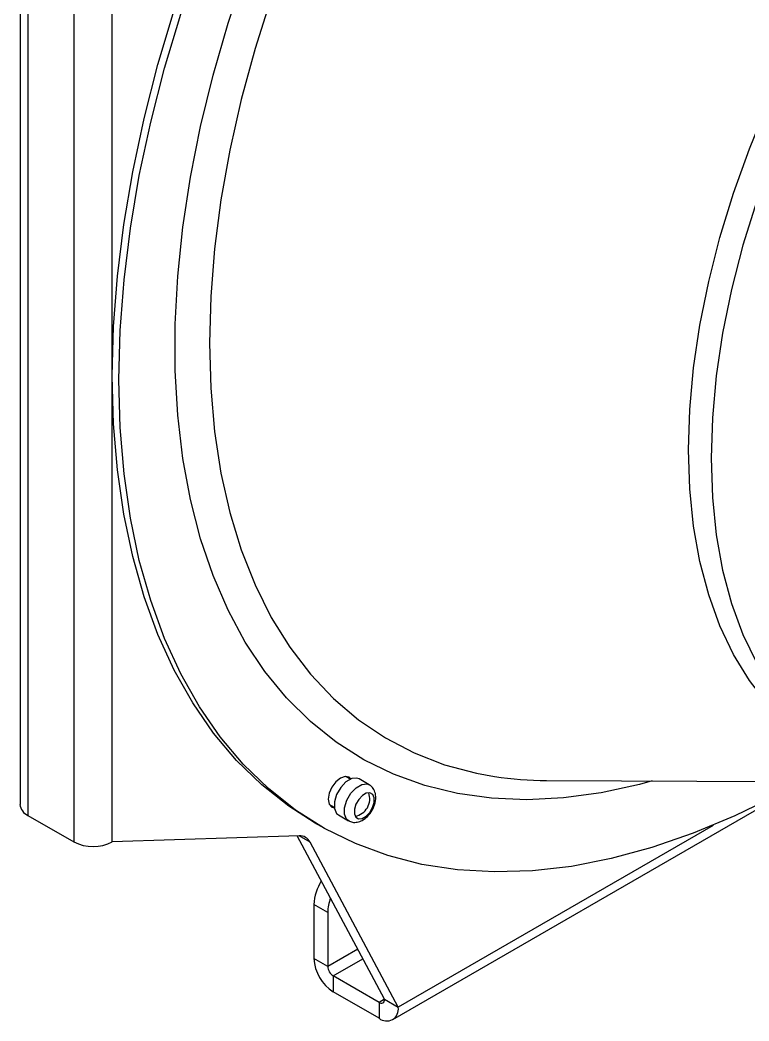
# Model space of a CAD drawing. Extents: x 17.1 to 113.1, y 3.8 to 84.5.
# Drawn here: x 71.702 to 74.513, y 10.827 to 14.686 of the extents above; entities that cross this region are included whole.
import ezdxf

# ---------------------------------------------------------------- set-up
doc = ezdxf.new("R2010")
doc.units = 0
doc.header["$MEASUREMENT"] = 0
doc.layers.add('OBJECT', color=7, linetype='CONTINUOUS')

msp = doc.modelspace()

# ---------------------------------------------------------------- linework, layer by layer
at = {"layer": 'OBJECT'}
for p, q in [((71.7017, 15.2553), (71.7017, 11.6625)), ((71.7324, 15.2125), (71.7324, 11.6197)), ((71.9093, 15.1104), (71.9093, 11.5176)), ((72.0576, 11.5176), (72.0576, 15.1104)), ((72.976, 11.7597), (72.9577, 11.7702)), ((73.0486, 11.7379), (73.0097, 11.7604)), ((73.139, 10.8326), (74.729, 11.7505)), ((73.7325, 11.7543), (74.7347, 11.7505)), ((72.8952, 11.6619), (72.9135, 11.6514)), ((71.7324, 11.6197), (71.9093, 11.5176)), ((72.9297, 11.6218), (72.9686, 11.5994)), ((72.8365, 11.5925), (72.862, 11.5778)), ((74.3748, 11.5815), (73.1607, 10.8806)), ((72.7785, 11.5411), (72.0576, 11.5176)), ((73.1078, 10.9112), (72.7712, 11.5408)), ((72.8207, 11.5167), (72.7785, 11.5411)), ((73.1607, 10.8806), (72.8207, 11.5167)), ((72.8885, 11.246), (72.8355, 11.2765)), ((72.8355, 11.2765), (72.8355, 11.0683)), ((72.8885, 11.246), (72.8885, 11.0377)), ((73.0044, 11.1046), (72.8885, 11.0377)), ((72.8885, 11.0377), (72.8355, 11.0683)), ((72.9097, 11.001), (73.0244, 11.0672)), ((73.0866, 10.8989), (72.9097, 11.001)), ((72.9097, 11.001), (72.9097, 10.9398)), ((73.0866, 10.8378), (72.9097, 10.9398)), ((73.1078, 10.9112), (73.0866, 10.8989)), ((73.0866, 10.8989), (73.0866, 10.8378)), ((73.1078, 10.9112), (73.1607, 10.8806))]:
    msp.add_line(p, q, dxfattribs=at)
at = {"layer": 'OBJECT', "flags": 128}
for points in [[(72.0831, 13.2993), (72.088, 13.4893), (72.1029, 13.6843), (72.1275, 13.8837), (72.1619, 14.0865), (72.2058, 14.2921), (72.2592, 14.4998), (72.3218, 14.7086), (72.3935, 14.918), (72.4738, 15.127), (72.5626, 15.335), (72.6595, 15.5411), (72.7642, 15.7445), (72.8762, 15.9446), (72.9952, 16.1405), (73.1206, 16.3316), (73.2521, 16.5171), (73.3891, 16.6964), (73.5312, 16.8687), (73.6777, 17.0334), (73.8283, 17.19), (73.9095, 17.2695)], [(72.0576, 13.314), (72.0626, 13.504), (72.0774, 13.699), (72.102, 13.8983), (72.1364, 14.1012), (72.1804, 14.3068), (72.2338, 14.5145), (72.2964, 14.7233), (72.368, 14.9327), (72.4484, 15.1417), (72.5372, 15.3497), (72.6341, 15.5558), (72.7387, 15.7592), (72.8508, 15.9593), (72.9697, 16.1552), (73.0952, 16.3463), (73.2266, 16.5318), (73.3637, 16.7111), (73.5057, 16.8834), (73.6523, 17.0481), (73.8028, 17.2047), (73.8105, 17.2124)], [(74.2558, 17.1487), (74.1523, 17.058), (74.0065, 16.9204), (73.864, 16.7738), (73.7254, 16.619), (73.5913, 16.4566), (73.4623, 16.2873), (73.3388, 16.1117), (73.2214, 15.9306), (73.1107, 15.7449), (73.007, 15.5551), (72.9108, 15.3622), (72.8225, 15.167), (72.7424, 14.9703), (72.671, 14.7728), (72.6085, 14.5755), (72.5551, 14.3792), (72.5112, 14.1846), (72.4768, 13.9926), (72.4521, 13.804), (72.4373, 13.6196), (72.4323, 13.4402)], [(74.1401, 11.7528), (74.0909, 11.7394), (73.9428, 11.7071), (73.798, 11.6874), (73.657, 11.6804), (73.5204, 11.686), (73.3887, 11.7044), (73.2624, 11.7353), (73.1421, 11.7787), (73.0282, 11.8344), (72.9213, 11.9022), (72.8216, 11.9818), (72.7297, 12.0729), (72.6459, 12.1751), (72.5705, 12.2881), (72.5039, 12.4112), (72.4463, 12.5441), (72.3979, 12.6863), (72.359, 12.8371), (72.3297, 12.9959), (72.31, 13.1621), (72.3002, 13.3351), (72.3002, 13.5141), (72.31, 13.6984), (72.3297, 13.8873), (72.359, 14.08), (72.3979, 14.2758), (72.4463, 14.4738), (72.5039, 14.6732), (72.5705, 14.8733)], [(74.9361, 14.8309), (74.842, 14.6679), (74.7552, 14.5014), (74.6762, 14.3321), (74.6054, 14.1612), (74.5433, 13.9895), (74.4901, 13.8179), (74.4461, 13.6476), (74.4117, 13.4793), (74.3869, 13.3141), (74.3721, 13.1528), (74.3671, 12.9964)], [(74.2802, 13.029), (74.2851, 13.1848), (74.2998, 13.3455), (74.3242, 13.5101), (74.3581, 13.6777), (74.4014, 13.8474), (74.4538, 14.0183), (74.5151, 14.1895), (74.5849, 14.36), (74.6629, 14.5289), (74.7485, 14.6952)], [(72.4323, 13.4402), (72.4373, 13.2665), (72.4521, 13.0993), (72.4768, 12.9392), (72.5112, 12.7869), (72.5551, 12.6431), (72.6085, 12.5083), (72.671, 12.3832), (72.7424, 12.2682), (72.8225, 12.1639), (72.9108, 12.0706), (73.007, 11.9888), (73.1107, 11.9188), (73.2214, 11.8609), (73.3388, 11.8153), (73.4623, 11.7823), (73.532, 11.7696)], [(72.8365, 11.5925), (72.7387, 11.6551), (72.6341, 11.7378), (72.5372, 11.832), (72.4484, 11.9374), (72.368, 12.0536), (72.2964, 12.1803), (72.2338, 12.3168), (72.1804, 12.4628), (72.1364, 12.6177), (72.102, 12.7809), (72.0774, 12.9517), (72.0626, 13.1297), (72.0576, 13.314)], [(74.6202, 11.697), (74.4585, 11.6179), (74.2979, 11.5508), (74.1389, 11.4959), (73.9822, 11.4534), (73.8283, 11.4235), (73.6777, 11.4063), (73.5312, 11.4018), (73.3891, 11.4101), (73.2521, 11.4312), (73.1206, 11.4649), (72.9952, 11.5111), (72.8762, 11.5697), (72.7642, 11.6404), (72.6595, 11.7231), (72.5626, 11.8173), (72.4738, 11.9227), (72.3935, 12.0389), (72.3218, 12.1656), (72.2592, 12.3022), (72.2058, 12.4481), (72.1619, 12.603), (72.1275, 12.7662), (72.1029, 12.9371), (72.088, 13.115), (72.0831, 13.2993)], [(74.626, 12.0059), (74.5849, 12.0498), (74.5151, 12.1397), (74.4538, 12.2401), (74.4014, 12.3505), (74.3581, 12.4702), (74.3242, 12.5986), (74.2998, 12.7351), (74.2851, 12.8788), (74.2802, 13.029)], [(74.3671, 12.9964), (74.3721, 12.8457), (74.3869, 12.7017), (74.4117, 12.565), (74.4461, 12.4365), (74.4901, 12.3168), (74.5433, 12.2067), (74.6054, 12.1068), (74.626, 12.0786)], [(72.9782, 11.7606), (72.9711, 11.7671), (72.9558, 11.7701), (72.9378, 11.7638), (72.9198, 11.7493), (72.9046, 11.7287), (72.8944, 11.7052), (72.8908, 11.6824), (72.8944, 11.6637), (72.9046, 11.6519), (72.9138, 11.649)], [(73.0097, 11.7604), (73.0013, 11.7635), (72.981, 11.7616), (72.9589, 11.749), (72.9385, 11.7275)], [(72.9774, 11.7051), (72.9978, 11.7265), (73.0199, 11.7392), (73.0402, 11.7411), (73.0484, 11.738)], [(72.9385, 11.7275), (72.9228, 11.7005), (72.9143, 11.6721), (72.9142, 11.6466), (72.9226, 11.6278), (72.9297, 11.6218)], [(72.9688, 11.5993), (72.9614, 11.6054), (72.9531, 11.6241), (72.9532, 11.6496), (72.9617, 11.6781), (72.9774, 11.7051)], [(73.051, 11.6315), (73.0618, 11.6501), (73.0676, 11.6696), (73.0677, 11.6872), (73.0619, 11.7001), (73.0513, 11.7064), (73.0373, 11.7051), (73.0221, 11.6964), (73.008, 11.6816), (72.9973, 11.6631), (72.9914, 11.6435), (72.9913, 11.626), (72.9971, 11.6131), (73.0078, 11.6068), (73.0218, 11.6081), (73.037, 11.6168), (73.051, 11.6315)]]:
    msp.add_lwpolyline(points, dxfattribs=at)
at = {"layer": 'OBJECT'}
for centre, radius, start, end in [((73.7362, 13.124), 1.3696, 261.4275, 269.845), ((72.9817, 11.6842), 0.069, 280.8689, 19.1366), ((71.7542, 11.6677), 0.0528, 185.6953, 245.6252), ((72.781, 11.4967), 0.0445, 26.7371, 93.2522), ((71.9835, 11.6608), 0.1612, 242.6097, 297.3905), ((73.0217, 11.2688), 0.1863, 147.9453, 177.6061), ((73.0519, 11.2426), 0.1634, 158.9991, 178.8133), ((72.9966, 11.0757), 0.1612, 182.6056, 237.3945), ((72.9346, 11.0398), 0.0461, 182.6058, 237.3948), ((73.0948, 10.9091), 0.0131, 230.7963, 9.2164), ((73.1155, 10.8733), 0.0458, 230.7967, 9.2146)]:
    msp.add_arc(centre, radius, start, end, dxfattribs=at)
msp.add_open_spline([(72.9693, 11.6), (72.9741, 11.5975), (72.9844, 11.5921), (73.0033, 11.5931), (73.0233, 11.6003), (73.0435, 11.6158), (73.0614, 11.6397), (73.0731, 11.669), (73.0753, 11.6969), (73.0679, 11.7193), (73.0579, 11.733), (73.0499, 11.7365), (73.0479, 11.7373)], degree=3, knots=[0, 0, 0, 0, 0.075165, 0.16432, 0.260009, 0.374943, 0.503495, 0.63349, 0.771046, 0.876518, 0.969575, 1, 1, 1, 1], dxfattribs=at)

doc.saveas('drawing.dxf')
